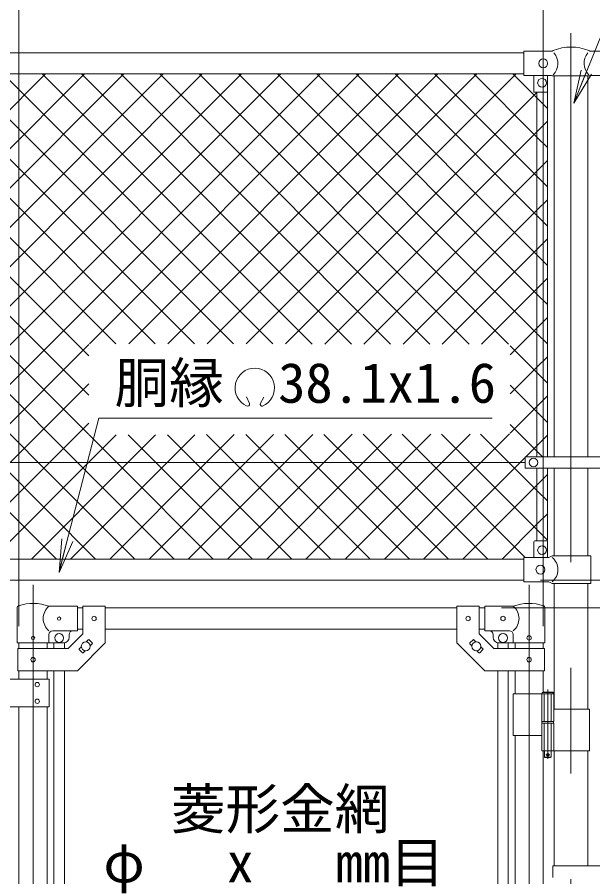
# Model space of a CAD drawing. Units: millimetres, scale not verified. Extents: x -6300 to 6300, y -4455 to 4455.
# Drawn here: x 2091 to 3129, y 929 to 2478 of the extents above; entities that cross this region are included whole.
import ezdxf
from ezdxf.enums import TextEntityAlignment as Align

# ---------------------------------------------------------------- set-up
doc = ezdxf.new("R2010")
doc.units = ezdxf.units.MM
doc.header["$LTSCALE"] = 30
doc.linetypes.add('DASHED', pattern=[7.5, 6, -1.5])
doc.linetypes.add('USER1', pattern=[50.8, 31.75, -6.35, 6.35, -6.35])
for name, color, linetype, lineweight in [('0-1_D-BMK', 2, 'USER1', 13), ('0-2_D-STR1', 1, 'Continuous', 18), ('0-3_D-STR3', 3, 'Continuous', 13), ('0-7_D-STR-DIM', 7, 'Continuous', 9), ('0-8_0', 7, 'Continuous', 9), ('0-9_D-STR-TXT', 7, 'Continuous', 9), ('0-A_D-STR2', 7, 'Continuous', 9)]:
    doc.layers.add(name, color=color, linetype=linetype, lineweight=lineweight)
doc.styles.add('ＭＳ ゴシック', font='')
doc.styles.get('ＭＳ ゴシック').set_extended_font_data('MS Gothic')

# ---------------------------------------------------------------- blocks, each defined once
blk = doc.blocks.new('_Open')
at = {"layer": '0-8_0'}
blk.add_line((-30, 5), (0, 0), dxfattribs=at)
blk.add_lwpolyline([(-30, -5), (0, 0), (-30, 0)], dxfattribs=at)

msp = doc.modelspace()

# ---------------------------------------------------------------- linework, layer by layer
at = {"layer": '0-1_D-BMK'}
for p, q in [((3089.08, 2448.75), (3089.08, -947.06)), ((2119.48, 1455.24), (2119.48, -583.15)), ((3013.68, 1455.24), (3013.68, -583.15)), ((3047.24, 1266.93), (3047.24, 1142.04)), ((3043.61, 1149.01), (3050.86, 1149.01))]:
    msp.add_line(p, q, dxfattribs=at)
at = {"layer": '0-2_D-STR1'}
for p, q in [((1174.08, 2413.51), (3004.08, 2413.51)), ((1174.08, 2375.41), (3004.08, 2375.41)), ((3058.83, 2372.01), (3058.83, 1685.81)), ((3119.33, 2372.01), (3119.33, 1685.81)), ((3058.83, 1665.21), (3058.83, 1507.61)), ((3119.33, 1665.21), (3119.33, 1507.61)), ((3004.08, 1501.51), (1174.08, 1501.51)), ((3004.08, 1463.51), (1174.08, 1463.51)), ((3058.83, 1457.61), (3058.83, 1231.01)), ((3119.33, 1457.61), (3119.33, 1231.01)), ((2209.48, 1413.51), (2199.48, 1413.51)), ((2883.68, 1413.51), (2249.48, 1413.51)), ((2933.68, 1413.51), (2923.68, 1413.51)), ((2209.48, 1375.51), (2199.48, 1375.51)), ((2883.68, 1375.51), (2249.48, 1375.51)), ((2933.68, 1375.51), (2923.68, 1375.51)), ((2094.08, 1350.51), (2094.08, 1340.46)), ((2144.88, 1350.51), (2144.88, 1340.46)), ((2988.28, 1350.51), (2988.28, 1340.46)), ((3039.08, 1350.51), (3039.08, 1340.46)), ((2094.08, 1300.46), (2094.08, 1285.46)), ((2144.88, 1300.46), (2144.88, 1285.46)), ((2988.28, 1300.46), (2988.28, 1259.01)), ((3039.08, 1300.46), (3039.08, 1262.01)), ((2094.08, 1235.46), (2094.08, 463.51)), ((2144.88, 1235.46), (2144.88, 463.51)), ((2988.28, 1184.01), (2988.28, 463.51)), ((3039.08, 1156.01), (3039.08, 463.51)), ((3058.83, 1156.01), (3058.83, 949.01)), ((3119.33, 1156.01), (3119.33, 949.01))]:
    msp.add_line(p, q, dxfattribs=at)
at = {"layer": '0-3_D-STR3'}
for p, q in [((3004.08, 2372.51), (3004.08, 2416.51)), ((3053.3, 2416.51), (3004.08, 2416.51)), ((3174.08, 2416.51), (3124.85, 2416.51)), ((3054.28, 2372.51), (3004.08, 2372.51)), ((3022.08, 2372.51), (3022.08, 2343.51)), ((3047.08, 2372.51), (3047.08, 2343.51)), ((3055.28, 2372.01), (3054.28, 2372.51)), ((3122.88, 2372.01), (3055.28, 2372.01)), ((3122.88, 2372.01), (3123.88, 2372.51)), ((3174.08, 2372.51), (3123.88, 2372.51)), ((3046.08, 2342.51), (3023.08, 2342.51)), ((3027.58, 1685.81), (3027.58, 2342.51)), ((3046.58, 1685.81), (3046.58, 2342.65)), ((3006.58, 1675.51), (1171.08, 1675.51)), ((3006.58, 1685.81), (3171.58, 1685.81)), ((3006.58, 1685.81), (3006.58, 1665.21)), ((3006.58, 1665.21), (3171.58, 1665.21)), ((3027.58, 1534.61), (3027.58, 1665.21)), ((3046.58, 1533.93), (3046.58, 1665.21)), ((3045.08, 1534.61), (3024.08, 1534.61)), ((3022.08, 1532.61), (3022.08, 1504.61)), ((3047.08, 1532.61), (3047.08, 1504.61)), ((3049.28, 1504.61), (3004.08, 1504.61)), ((3004.08, 1460.61), (3004.08, 1504.61)), ((3049.28, 1504.61), (3055.28, 1507.61)), ((3125.18, 1507.61), (3055.28, 1507.61)), ((3125.18, 1507.61), (3125.18, 1457.61)), ((3049.28, 1460.61), (3004.08, 1460.61)), ((3049.28, 1460.61), (3055.28, 1457.61)), ((3125.18, 1457.61), (3055.28, 1457.61)), ((2090.93, 1350.51), (2090.93, 1414.2)), ((2199.48, 1416.51), (2148.03, 1416.51)), ((2199.48, 1416.51), (2199.48, 1372.51)), ((2209.48, 1416.71), (2209.48, 1367.03)), ((2209.48, 1416.71), (2249.48, 1416.71)), ((2249.48, 1416.71), (2249.48, 1350.46)), ((2883.68, 1416.71), (2883.68, 1350.46)), ((2923.68, 1416.71), (2883.68, 1416.71)), ((2923.68, 1416.71), (2923.68, 1367.03)), ((2933.68, 1416.51), (2985.13, 1416.51)), ((2933.68, 1416.51), (2933.68, 1372.51)), ((3042.23, 1350.51), (3042.23, 1414.2)), ((2148.03, 1350.51), (2148.03, 1365.51)), ((2199.48, 1372.51), (2155.03, 1372.51)), ((2182.91, 1340.46), (2209.48, 1367.03)), ((2184.48, 1365.51), (2184.48, 1360.51)), ((2950.24, 1340.46), (2923.68, 1367.03)), ((2933.68, 1372.51), (2978.13, 1372.51)), ((2948.68, 1365.51), (2948.68, 1360.51)), ((2985.13, 1350.51), (2985.13, 1365.51)), ((2090.93, 1350.51), (2148.03, 1350.51)), ((2148.03, 1350.51), (2174.48, 1350.51)), ((2156.98, 1350.51), (2156.98, 1340.46)), ((2175.98, 1350.51), (2175.98, 1340.46)), ((2215.36, 1352.41), (2219.07, 1356.13)), ((2220.49, 1356.13), (2226.14, 1350.47)), ((2222.43, 1345.34), (2226.14, 1349.06)), ((2912.67, 1356.13), (2907.01, 1350.47)), ((2910.72, 1345.34), (2907.01, 1349.06)), ((2917.8, 1352.41), (2914.08, 1356.13)), ((2957.18, 1350.51), (2957.18, 1340.46)), ((2985.13, 1350.51), (2958.68, 1350.51)), ((2976.18, 1350.51), (2976.18, 1340.46)), ((3042.23, 1350.51), (2985.13, 1350.51)), ((2091.78, 1340.46), (2182.91, 1340.46)), ((2091.78, 1340.46), (2091.78, 1300.46)), ((2202.81, 1339.87), (2206.52, 1343.58)), ((2202.81, 1338.45), (2208.47, 1332.79)), ((2209.88, 1332.79), (2213.6, 1336.51)), ((2923.27, 1332.79), (2919.56, 1336.51)), ((2930.34, 1338.45), (2924.69, 1332.79)), ((2930.34, 1339.87), (2926.63, 1343.58)), ((3041.38, 1340.46), (2950.24, 1340.46)), ((3041.38, 1340.46), (3041.38, 1300.46)), ((2148.48, 1285.46), (2028.48, 1285.46)), ((2148.48, 1285.46), (2148.48, 1235.46)), ((2156.98, 1300.46), (2156.98, 466.01)), ((2175.98, 1300.46), (2175.98, 466.01)), ((2957.18, 1300.46), (2957.18, 466.01)), ((2976.18, 1300.46), (2976.18, 466.01)), ((2985.13, 1259.01), (2985.13, 1184.01)), ((2985.13, 1259.01), (3058.04, 1259.01)), ((3036.44, 1259.01), (3036.44, 1209.01)), ((3057.24, 1261.01), (3037.24, 1261.01)), ((3038.24, 1262.01), (3056.24, 1262.01)), ((3057.24, 1261.01), (3056.24, 1262.01)), ((3057.24, 1261.01), (3057.24, 1259.01)), ((3058.04, 1259.01), (3058.04, 1209.01)), ((2148.48, 1235.46), (2028.48, 1235.46)), ((3058.04, 1231.01), (3122.38, 1231.01)), ((3122.38, 1231.01), (3122.38, 1156.01)), ((3036.44, 1209.01), (3058.04, 1209.01)), ((3036.74, 1209.01), (3036.74, 1206.01)), ((3057.74, 1209.01), (3057.74, 1206.01)), ((3036.44, 1206.01), (3058.04, 1206.01)), ((3036.44, 1206.01), (3036.44, 1156.01)), ((3036.74, 1206.01), (3057.74, 1206.01)), ((3058.04, 1206.01), (3058.04, 1156.01)), ((2985.13, 1184.01), (3036.32, 1184.01)), ((3036.44, 1156.01), (3122.38, 1156.01)), ((3041.24, 1156.01), (3041.24, 1145.01)), ((3042.24, 1144.01), (3041.24, 1145.01)), ((3042.24, 1144.01), (3052.24, 1144.01)), ((3052.24, 1144.01), (3053.24, 1145.01)), ((3056.28, 949.01), (3056.28, 928.01)), ((3056.28, 949.01), (3171.08, 949.01))]:
    msp.add_line(p, q, dxfattribs=at)
at = {"layer": '0-3_D-STR3', "linetype": 'DASHED'}
for p, q in [((3040.94, 1259.01), (3040.94, 1209.01)), ((3053.54, 1259.01), (3053.54, 1209.01)), ((3040.94, 1206.01), (3040.94, 1156.01)), ((3053.54, 1206.01), (3053.54, 1156.01))]:
    msp.add_line(p, q, dxfattribs=at)
at = {"layer": '0-3_D-STR3'}
for points in [[(2091.78, 1300.46), (2199.48, 1300.46), (2249.48, 1350.46)], [(3041.38, 1300.46), (2933.68, 1300.46), (2883.68, 1350.46)], [(3038.24, 1262.01), (3037.24, 1261.01), (3037.24, 1259.01)], [(3053.24, 1156.01), (3053.24, 1145.01), (3041.24, 1145.01)]]:
    msp.add_lwpolyline(points, dxfattribs=at)
for centre, radius in [((3039.08, 2394.51), 8), ((3037.08, 2359.51), 8), ((3021.58, 1675.51), 8), ((3037.08, 1517.61), 8), ((3034.08, 1482.61), 8), ((2166.48, 1394.51), 3), ((2229.48, 1394.46), 4), ((2903.68, 1394.46), 4), ((2966.68, 1394.51), 4), ((2166.48, 1359.51), 8), ((2966.68, 1359.51), 8), ((3013.68, 1359.51), 4), ((2119.48, 1359.51), 3), ((2214.48, 1344.46), 8), ((2918.68, 1344.46), 8), ((2119.48, 1320.46), 4), ((3013.68, 1320.46), 4), ((2126.98, 1275.46), 4), ((2126.98, 1245.46), 4), ((3047.24, 1149.01), 2.5)]:
    msp.add_circle(centre, radius, dxfattribs=at)
for centre, radius, start, end in [((3053.3, 2424.51), 8, 270, 296.9114), ((3089.08, 2341.05), 82.82, 67.15338, 112.84662), ((3124.85, 2424.51), 8, 243.0886, 270), ((3036.69, 2394.51), 28.8, 314.1684, 41.01552), ((3141.46, 2394.51), 28.8, 138.98448, 225.8316), ((3023.08, 2343.51), 1, 180, 270), ((3046.08, 2343.51), 1, 270, 0), ((3024.08, 1532.61), 2, 90, 180), ((3045.08, 1532.61), 2, 0, 90), ((3036.69, 1482.61), 28.8, 310.19176, 49.80824), ((2094.23, 1414.2), 3.3, 109.22051, 180), ((2119.48, 1341.78), 80, 69.0916, 109.22051), ((2166.22, 1394.51), 28.55, 129.59418, 230.40582), ((3013.68, 1341.78), 80, 70.77949, 110.9084), ((2966.93, 1394.51), 28.55, 309.59418, 50.40582), ((3038.93, 1414.2), 3.3, 0, 70.77949), ((2155.03, 1365.51), 7, 90, 180), ((2191.48, 1365.51), 7, 90, 180), ((2941.68, 1365.51), 7, 0, 90), ((2978.13, 1365.51), 7, 0, 90), ((2174.48, 1360.51), 10, 270, 0), ((2219.78, 1355.42), 1, 45, 135), ((2225.44, 1349.76), 1, 315, 45), ((2907.72, 1349.76), 1, 135, 225), ((2913.37, 1355.42), 1, 45, 135), ((2958.68, 1360.51), 10, 180, 270), ((2203.52, 1339.16), 1, 135, 225), ((2209.17, 1333.5), 1, 225, 315), ((2923.98, 1333.5), 1, 225, 315), ((2929.64, 1339.16), 1, 315, 45)]:
    msp.add_arc(centre, radius, start, end, dxfattribs=at)
at = {"layer": '0-7_D-STR-DIM'}
for p, q in [((2094.08, 1380.51), (2094.08, 2693.51)), ((2094.08, 1380.51), (2094.08, 2693.51)), ((3039.08, 1380.51), (3039.08, 2693.51)), ((3034.08, 1463.51), (3769.08, 1463.51)), ((3034.08, 1463.51), (3769.08, 1463.51)), ((2963.68, 1413.51), (3769.08, 1413.51)), ((2963.68, 1413.51), (3949.08, 1413.51)), ((2963.68, 1413.51), (3949.08, 1413.51)), ((2963.68, 1413.51), (3769.08, 1413.51))]:
    msp.add_line(p, q, dxfattribs=at)
at = {"layer": '0-9_D-STR-TXT'}
for p, q in [((2509.74, 1781.51), (2504, 1793.82)), ((2528.94, 1781.47), (2535.73, 1793.23))]:
    msp.add_line(p, q, dxfattribs=at)
for points in [[(4030.69, 2650.61), (3226.81, 2650.61), (3094.95, 2324.84)], [(2947.06, 1755.61), (2237.75, 1755.61), (2166.74, 1479.52)]]:
    msp.add_lwpolyline(points, dxfattribs=at)
for centre, radius, start, end in [((2519.18, 1809.86), 35.62, 292.92895, 245.65759), ((2506.05, 1780.82), 3.75, 245.55066, 10.6575), ((2532.63, 1780.78), 3.75, 169.34241, 276.63708)]:
    msp.add_arc(centre, radius, start, end, dxfattribs=at)
at = {"layer": '0-A_D-STR2'}
for p, q in [((2219.81, 1725.99), (1570.38, 2375.41)), ((2219.81, 1796.7), (1641.09, 2375.41)), ((1655.6, 1889.26), (2141.75, 2375.41)), ((2219.81, 1867.41), (1711.8, 2375.41)), ((1726.31, 1889.26), (2212.46, 2375.41)), ((2268.7, 1889.22), (1782.51, 2375.41)), ((1797.02, 1889.26), (2283.17, 2375.41)), ((2339.47, 1889.17), (1853.22, 2375.41)), ((1867.73, 1889.26), (2353.88, 2375.41)), ((2410.23, 1889.11), (1923.93, 2375.41)), ((1938.44, 1889.26), (2424.6, 2375.41)), ((2481, 1889.06), (1994.64, 2375.41)), ((2003.35, 1883.46), (2495.31, 2375.41)), ((2003.35, 1812.75), (2566.02, 2375.41)), ((2003.35, 1742.04), (2636.73, 2375.41)), ((2551.77, 1889), (2065.35, 2375.41)), ((2622.53, 1888.95), (2136.07, 2375.41)), ((2693.3, 1888.89), (2206.78, 2375.41)), ((2221.29, 1889.26), (2707.44, 2375.41)), ((2764.06, 1888.83), (2277.49, 2375.41)), ((2291.94, 1889.2), (2778.15, 2375.41)), ((2834.83, 1888.78), (2348.2, 2375.41)), ((2362.6, 1889.15), (2848.86, 2375.41)), ((2905.59, 1888.72), (2418.91, 2375.41)), ((2433.25, 1889.09), (2919.57, 2375.41)), ((2976.36, 1888.67), (2489.62, 2375.41)), ((2503.91, 1889.04), (2990.28, 2375.41)), ((3027.58, 1908.16), (2560.33, 2375.41)), ((3027.58, 1978.88), (2631.04, 2375.41)), ((3027.58, 2049.59), (2701.75, 2375.41)), ((3027.58, 2120.3), (2772.46, 2375.41)), ((3027.58, 2191.01), (2843.17, 2375.41)), ((3027.58, 2261.72), (2913.88, 2375.41)), ((3027.58, 2332.43), (2984.59, 2375.41)), ((3046.58, 2313.43), (3027.58, 2332.43)), ((3027.58, 2271.29), (3046.58, 2290.29)), ((2645.22, 1888.93), (3027.58, 2271.29)), ((3046.58, 2242.72), (3027.58, 2261.72)), ((3027.58, 2200.57), (3046.58, 2219.57)), ((2715.87, 1888.87), (3027.58, 2200.57)), ((3046.58, 2172.01), (3027.58, 2191.01)), ((3027.58, 2129.86), (3046.58, 2148.86)), ((2786.53, 1888.82), (3027.58, 2129.86)), ((3046.58, 2101.3), (3027.58, 2120.3)), ((3027.58, 2059.15), (3046.58, 2078.15)), ((2857.18, 1888.76), (3027.58, 2059.15)), ((3046.58, 2030.59), (3027.58, 2049.59)), ((3027.58, 1988.44), (3046.58, 2007.44)), ((2927.84, 1888.71), (3027.58, 1988.44)), ((3046.58, 1959.88), (3027.58, 1978.88)), ((3027.58, 1917.73), (3046.58, 1936.73)), ((2979.59, 1869.75), (3027.58, 1917.73)), ((3046.58, 1889.16), (3027.58, 1908.16)), ((2007.54, 1675.51), (2219.81, 1887.78)), ((3027.58, 1837.45), (2979.59, 1885.44)), ((2199.57, 1675.51), (2003.35, 1871.73)), ((3027.58, 1847.02), (3046.58, 1866.02)), ((2979.59, 1799.04), (3027.58, 1847.02)), ((3046.58, 1818.45), (3027.58, 1837.45)), ((2078.25, 1675.51), (2219.81, 1817.07)), ((3027.58, 1766.74), (2979.59, 1814.73)), ((2128.86, 1675.51), (2003.35, 1801.02)), ((3027.58, 1776.31), (3046.58, 1795.31)), ((2979.59, 1728.33), (3027.58, 1776.31)), ((3046.58, 1747.74), (3027.58, 1766.74)), ((2148.96, 1675.51), (2219.81, 1746.36)), ((2219.67, 1675.51), (2269.46, 1725.3)), ((2270.28, 1675.51), (2220.61, 1725.19)), ((2290.38, 1675.51), (2340.33, 1725.47)), ((2340.99, 1675.51), (2291.15, 1725.35)), ((2411.7, 1675.51), (2361.7, 1725.52)), ((2431.8, 1675.51), (2482.09, 1725.8)), ((2482.41, 1675.51), (2432.24, 1725.68)), ((2502.51, 1675.51), (2552.96, 1725.96)), ((2553.12, 1675.51), (2502.79, 1725.85)), ((2573.22, 1675.51), (2623.84, 1726.13)), ((2623.83, 1675.51), (2573.33, 1726.01)), ((2694.54, 1675.51), (2643.88, 1726.18)), ((2643.93, 1675.51), (2694.72, 1726.3)), ((2765.25, 1675.51), (2714.42, 1726.34)), ((2714.64, 1675.51), (2765.59, 1726.46)), ((2785.36, 1675.51), (2836.47, 1726.63)), ((2906.68, 1675.51), (2855.52, 1726.67)), ((2856.07, 1675.51), (2907.35, 1726.79)), ((2977.39, 1675.51), (2926.06, 1726.84)), ((2926.78, 1675.51), (2978.22, 1726.96)), ((1974.96, 1501.51), (2148.96, 1675.51)), ((2161.44, 1501.51), (1987.44, 1675.51)), ((2045.67, 1501.51), (2219.67, 1675.51)), ((2232.15, 1501.51), (2058.15, 1675.51)), ((2116.38, 1501.51), (2290.38, 1675.51)), ((2302.86, 1501.51), (2128.86, 1675.51)), ((2373.57, 1501.51), (2199.57, 1675.51)), ((2257.8, 1501.51), (2431.8, 1675.51)), ((2444.28, 1501.51), (2270.28, 1675.51)), ((2328.51, 1501.51), (2502.51, 1675.51)), ((2514.99, 1501.51), (2340.99, 1675.51)), ((2399.22, 1501.51), (2573.22, 1675.51)), ((2585.7, 1501.51), (2411.7, 1675.51)), ((2469.93, 1501.51), (2643.93, 1675.51)), ((2656.41, 1501.51), (2482.41, 1675.51)), ((2540.64, 1501.51), (2714.64, 1675.51)), ((2727.12, 1501.51), (2553.12, 1675.51)), ((2611.36, 1501.51), (2785.36, 1675.51)), ((2797.83, 1501.51), (2623.83, 1675.51)), ((2682.07, 1501.51), (2856.07, 1675.51)), ((2868.54, 1501.51), (2694.54, 1675.51)), ((2752.78, 1501.51), (2926.78, 1675.51)), ((2939.25, 1501.51), (2765.25, 1675.51)), ((3027.58, 1554.61), (2906.68, 1675.51)), ((3027.58, 1625.32), (2977.39, 1675.51)), ((3027.58, 1634.89), (3046.58, 1653.89)), ((2894.2, 1501.51), (3027.58, 1634.89)), ((3046.58, 1606.32), (3027.58, 1625.32)), ((3027.58, 1564.18), (3046.58, 1583.18)), ((2964.91, 1501.51), (3027.58, 1564.18)), ((3046.58, 1535.61), (3027.58, 1554.61))]:
    msp.add_line(p, q, dxfattribs=at)
for points in [[(2574.56, 1888.98), (3027.58, 2342), (3028.09, 2342.51)], [(3037.8, 1685.81), (3027.58, 1696.03), (2979.59, 1744.02)], [(2187.09, 1501.51), (2361.09, 1675.51), (2411.21, 1725.63)], [(3006.87, 1504.61), (2835.97, 1675.51), (2784.97, 1726.51)], [(3007.79, 1685.81), (3027.58, 1705.6), (3046.58, 1724.6)], [(2823.49, 1501.51), (2997.49, 1675.51), (3006.58, 1684.6)]]:
    msp.add_lwpolyline(points, dxfattribs=at)

# ---------------------------------------------------------------- block references
at = {"layer": '0-9_D-STR-TXT', "xscale": 2, "yscale": 2}
for p, rotation in [((3094.2, 2322.99), 247.96319), ((2166.24, 1477.59), 255.57516)]:
    msp.add_blockref('_Open', p, dxfattribs=dict(at, rotation=rotation))

# ---------------------------------------------------------------- texts
at = {"layer": '0-9_D-STR-TXT', "style": 'ＭＳ ゴシック'}
for s, p in [('胴縁  38.1x1.6', (2266.42, 1761.39)), ('菱形金網', (2368.1, 993.9)), ('φ\u3000 x\u3000 mm目', (2246.27, 897.52))]:
    msp.add_text(s, height=72.14, dxfattribs=at).set_placement(p, align=Align.BOTTOM_LEFT)

doc.saveas('drawing.dxf')
